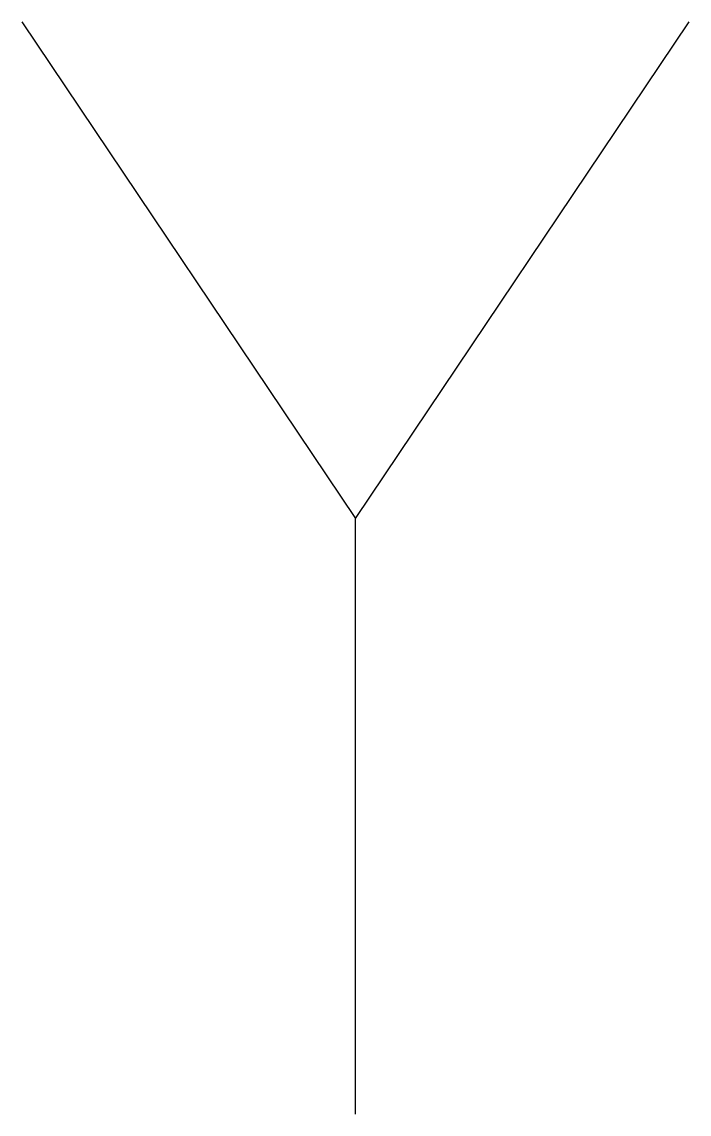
# Model space of a CAD drawing. Extents: x 2.8 to 10.7, y -2.9 to 10.1.
import ezdxf

# ---------------------------------------------------------------- set-up
doc = ezdxf.new("R2010")
doc.units = 0
doc.layers.add('DEFAULT_255_2_778', color=255, linetype='CONTINUOUS')

msp = doc.modelspace()

# ---------------------------------------------------------------- linework, layer by layer
at = {"layer": 'DEFAULT_255_2_778'}
for p, q in [((2.778, 10.097), (6.747, 4.191)), ((6.747, 4.191), (10.716, 10.097)), ((6.747, -2.896), (6.747, 4.191))]:
    msp.add_line(p, q, dxfattribs=at)

doc.saveas('drawing.dxf')
